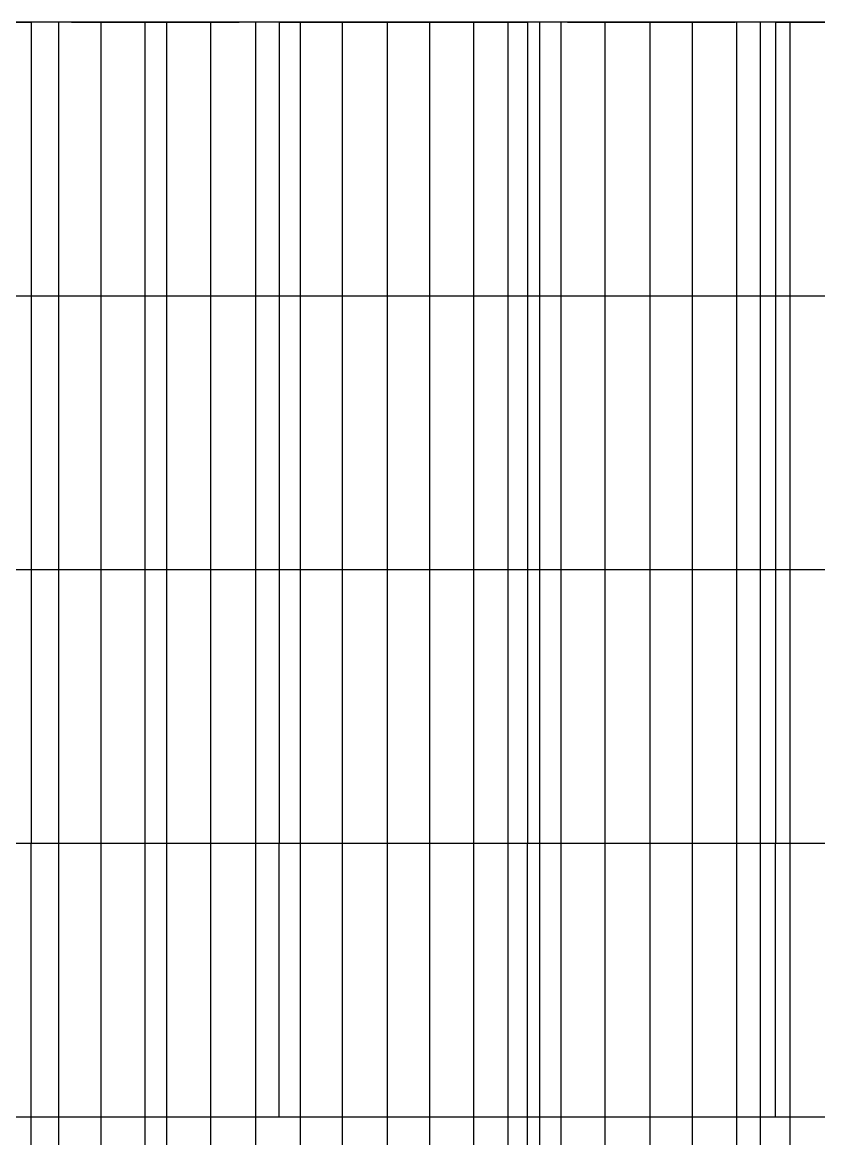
# Model space of a CAD drawing. Extents: x 0 to 304, y 106 to 158.
# Drawn here: x 151.59 to 170.37, y 131.28 to 157.6 of the extents above; entities that cross this region are included whole.
import ezdxf

# ---------------------------------------------------------------- set-up
doc = ezdxf.new("R2010")
doc.units = 0

msp = doc.modelspace()

# ---------------------------------------------------------------- linework, layer by layer
at = {"layer": 'main_merged'}
for p, q in [((152.75, 157.6, 4.8), (156.7, 157.6, 4.8)), ((152.75, 157.6, 9.6), (156.7, 157.6, 9.6)), ((152.75, 157.6, 14.4), (156.7, 157.6, 14.4)), ((164.45, 157.6, 4.8), (168.4, 157.6, 4.8)), ((164.45, 157.6, 9.6), (168.4, 157.6, 9.6)), ((164.45, 157.6, 14.4), (168.4, 157.6, 14.4)), ((158.55, 151.15, 4.8), (162.6, 151.15, 4.8)), ((158.55, 151.15, 9.6), (162.6, 151.15, 9.6)), ((158.55, 151.15, 14.4), (162.6, 151.15, 14.4)), ((170.25, 151.15, 4.8), (174.3, 151.15, 4.8)), ((170.25, 151.15, 9.6), (174.3, 151.15, 9.6)), ((170.25, 151.15, 14.4), (174.3, 151.15, 14.4)), ((158.55, 144.7, 4.8), (162.6, 144.7, 4.8)), ((158.55, 144.7, 9.6), (162.6, 144.7, 9.6)), ((158.55, 144.7, 14.4), (162.6, 144.7, 14.4)), ((170.25, 144.7, 4.8), (174.3, 144.7, 4.8)), ((170.25, 144.7, 9.6), (174.3, 144.7, 9.6)), ((170.25, 144.7, 14.4), (174.3, 144.7, 14.4)), ((158.55, 138.25, 4.8), (162.6, 138.25, 4.8)), ((158.55, 138.25, 9.6), (162.6, 138.25, 9.6)), ((158.55, 138.25, 14.4), (162.6, 138.25, 14.4)), ((170.25, 138.25, 4.8), (174.3, 138.25, 4.8)), ((170.25, 138.25, 9.6), (174.3, 138.25, 9.6)), ((170.25, 138.25, 14.4), (174.3, 138.25, 14.4)), ((158.55, 131.8, 4.8), (162.6, 131.8, 4.8)), ((158.55, 131.8, 9.6), (162.6, 131.8, 9.6)), ((158.55, 131.8, 14.4), (162.6, 131.8, 14.4)), ((170.25, 131.8, 4.8), (174.3, 131.8, 4.8)), ((170.25, 131.8, 9.6), (174.3, 131.8, 9.6)), ((170.25, 131.8, 14.4), (174.3, 131.8, 14.4))]:
    msp.add_line(p, q, dxfattribs=at)
at = {"layer": 'main_splited'}
for p, q in [((145.95, 157.6, 4.8), (151.8, 157.6, 4.8)), ((145.95, 157.6, 9.6), (151.8, 157.6, 9.6)), ((145.95, 157.6, 14.4), (151.8, 157.6, 14.4)), ((152.75, 157.6, 4.8), (151.8, 157.6, 4.8)), ((152.75, 157.6, 9.6), (151.8, 157.6, 9.6)), ((152.75, 157.6, 14.4), (151.8, 157.6, 14.4)), ((157.65, 157.6, 4.8), (156.7, 157.6, 4.8)), ((157.65, 157.6, 9.6), (156.7, 157.6, 9.6)), ((157.65, 157.6, 14.4), (156.7, 157.6, 14.4)), ((157.65, 157.6, 4.8), (163.5, 157.6, 4.8)), ((157.65, 157.6, 9.6), (163.5, 157.6, 9.6)), ((157.65, 157.6, 14.4), (163.5, 157.6, 14.4)), ((164.45, 157.6, 4.8), (163.5, 157.6, 4.8)), ((164.45, 157.6, 9.6), (163.5, 157.6, 9.6)), ((164.45, 157.6, 14.4), (163.5, 157.6, 14.4)), ((169.35, 157.6, 4.8), (168.4, 157.6, 4.8)), ((169.35, 157.6, 9.6), (168.4, 157.6, 9.6)), ((169.35, 157.6, 14.4), (168.4, 157.6, 14.4)), ((169.35, 157.6, 4.8), (175.2, 157.6, 4.8)), ((169.35, 157.6, 9.6), (175.2, 157.6, 9.6)), ((169.35, 157.6, 14.4), (175.2, 157.6, 14.4)), ((150.9, 151.15, 4.8), (151.8, 151.15, 4.8)), ((150.9, 151.15, 9.6), (151.8, 151.15, 9.6)), ((150.9, 151.15, 14.4), (151.8, 151.15, 14.4)), ((151.8, 151.15, 4.8), (157.65, 151.15, 4.8)), ((151.8, 151.15, 9.6), (157.65, 151.15, 9.6)), ((151.8, 151.15, 14.4), (157.65, 151.15, 14.4)), ((157.65, 151.15, 4.8), (158.55, 151.15, 4.8)), ((157.65, 151.15, 9.6), (158.55, 151.15, 9.6)), ((157.65, 151.15, 14.4), (158.55, 151.15, 14.4)), ((162.6, 151.15, 4.8), (163.5, 151.15, 4.8)), ((162.6, 151.15, 9.6), (163.5, 151.15, 9.6)), ((162.6, 151.15, 14.4), (163.5, 151.15, 14.4)), ((163.5, 151.15, 4.8), (169.35, 151.15, 4.8)), ((163.5, 151.15, 9.6), (169.35, 151.15, 9.6)), ((163.5, 151.15, 14.4), (169.35, 151.15, 14.4)), ((169.35, 151.15, 4.8), (170.25, 151.15, 4.8)), ((169.35, 151.15, 9.6), (170.25, 151.15, 9.6)), ((169.35, 151.15, 14.4), (170.25, 151.15, 14.4)), ((150.9, 144.7, 4.8), (151.8, 144.7, 4.8)), ((150.9, 144.7, 9.6), (151.8, 144.7, 9.6)), ((150.9, 144.7, 14.4), (151.8, 144.7, 14.4)), ((151.8, 144.7, 4.8), (157.65, 144.7, 4.8)), ((151.8, 144.7, 9.6), (157.65, 144.7, 9.6)), ((151.8, 144.7, 14.4), (157.65, 144.7, 14.4)), ((157.65, 144.7, 4.8), (158.55, 144.7, 4.8)), ((157.65, 144.7, 9.6), (158.55, 144.7, 9.6)), ((157.65, 144.7, 14.4), (158.55, 144.7, 14.4)), ((162.6, 144.7, 4.8), (163.5, 144.7, 4.8)), ((162.6, 144.7, 9.6), (163.5, 144.7, 9.6)), ((162.6, 144.7, 14.4), (163.5, 144.7, 14.4)), ((163.5, 144.7, 4.8), (169.35, 144.7, 4.8)), ((163.5, 144.7, 9.6), (169.35, 144.7, 9.6)), ((163.5, 144.7, 14.4), (169.35, 144.7, 14.4)), ((169.35, 144.7, 4.8), (170.25, 144.7, 4.8)), ((169.35, 144.7, 9.6), (170.25, 144.7, 9.6)), ((169.35, 144.7, 14.4), (170.25, 144.7, 14.4)), ((150.9, 138.25, 4.8), (151.8, 138.25, 4.8)), ((150.9, 138.25, 9.6), (151.8, 138.25, 9.6)), ((150.9, 138.25, 14.4), (151.8, 138.25, 14.4)), ((151.8, 138.25, 4.8), (157.65, 138.25, 4.8)), ((151.8, 138.25, 9.6), (157.65, 138.25, 9.6)), ((151.8, 138.25, 14.4), (157.65, 138.25, 14.4)), ((157.65, 138.25, 4.8), (158.55, 138.25, 4.8)), ((157.65, 138.25, 9.6), (158.55, 138.25, 9.6)), ((157.65, 138.25, 14.4), (158.55, 138.25, 14.4)), ((162.6, 138.25, 4.8), (163.5, 138.25, 4.8)), ((162.6, 138.25, 9.6), (163.5, 138.25, 9.6)), ((162.6, 138.25, 14.4), (163.5, 138.25, 14.4)), ((163.5, 138.25, 4.8), (169.35, 138.25, 4.8)), ((163.5, 138.25, 9.6), (169.35, 138.25, 9.6)), ((163.5, 138.25, 14.4), (169.35, 138.25, 14.4)), ((169.35, 138.25, 4.8), (170.25, 138.25, 4.8)), ((169.35, 138.25, 9.6), (170.25, 138.25, 9.6)), ((169.35, 138.25, 14.4), (170.25, 138.25, 14.4)), ((150.9, 131.8, 4.8), (151.8, 131.8, 4.8)), ((150.9, 131.8, 9.6), (151.8, 131.8, 9.6)), ((150.9, 131.8, 14.4), (151.8, 131.8, 14.4)), ((151.8, 131.8, 4.8), (157.65, 131.8, 4.8)), ((151.8, 131.8, 9.6), (157.65, 131.8, 9.6)), ((151.8, 131.8, 14.4), (157.65, 131.8, 14.4)), ((157.65, 131.8, 4.8), (158.55, 131.8, 4.8)), ((157.65, 131.8, 9.6), (158.55, 131.8, 9.6)), ((157.65, 131.8, 14.4), (158.55, 131.8, 14.4)), ((162.6, 131.8, 4.8), (163.5, 131.8, 4.8)), ((162.6, 131.8, 9.6), (163.5, 131.8, 9.6)), ((162.6, 131.8, 14.4), (163.5, 131.8, 14.4)), ((163.5, 131.8, 4.8), (169.35, 131.8, 4.8)), ((163.5, 131.8, 9.6), (169.35, 131.8, 9.6)), ((163.5, 131.8, 14.4), (169.35, 131.8, 14.4)), ((169.35, 131.8, 4.8), (170.25, 131.8, 4.8)), ((169.35, 131.8, 9.6), (170.25, 131.8, 9.6)), ((169.35, 131.8, 14.4), (170.25, 131.8, 14.4))]:
    msp.add_line(p, q, dxfattribs=at)
at = {"layer": 'RRO 200x300x6'}
for p, q in [((151.8, 157.6), (151.8, 157.6, 4.8)), ((151.8, 157.6, 4.8), (151.8, 157.6, 9.6)), ((151.8, 157.6, 9.6), (151.8, 157.6, 14.4)), ((157.65, 157.6), (157.65, 157.6, 4.8)), ((157.65, 157.6, 4.8), (157.65, 157.6, 9.6)), ((157.65, 157.6, 9.6), (157.65, 157.6, 14.4)), ((163.5, 157.6), (163.5, 157.6, 4.8)), ((163.5, 157.6, 4.8), (163.5, 157.6, 9.6)), ((163.5, 157.6, 9.6), (163.5, 157.6, 14.4)), ((169.35, 157.6), (169.35, 157.6, 4.8)), ((169.35, 157.6, 4.8), (169.35, 157.6, 9.6)), ((169.35, 157.6, 9.6), (169.35, 157.6, 14.4)), ((151.8, 151.15), (151.8, 151.15, 4.8)), ((151.8, 151.15, 4.8), (151.8, 151.15, 9.6)), ((151.8, 151.15, 9.6), (151.8, 151.15, 14.4)), ((157.65, 151.15), (157.65, 151.15, 4.8)), ((157.65, 151.15, 4.8), (157.65, 151.15, 9.6)), ((157.65, 151.15, 9.6), (157.65, 151.15, 14.4)), ((163.5, 151.15), (163.5, 151.15, 4.8)), ((163.5, 151.15, 4.8), (163.5, 151.15, 9.6)), ((163.5, 151.15, 9.6), (163.5, 151.15, 14.4)), ((169.35, 151.15), (169.35, 151.15, 4.8)), ((169.35, 151.15, 4.8), (169.35, 151.15, 9.6)), ((169.35, 151.15, 9.6), (169.35, 151.15, 14.4)), ((151.8, 144.7), (151.8, 144.7, 4.8)), ((151.8, 144.7, 4.8), (151.8, 144.7, 9.6)), ((151.8, 144.7, 9.6), (151.8, 144.7, 14.4)), ((157.65, 144.7), (157.65, 144.7, 4.8)), ((157.65, 144.7, 4.8), (157.65, 144.7, 9.6)), ((157.65, 144.7, 9.6), (157.65, 144.7, 14.4)), ((163.5, 144.7), (163.5, 144.7, 4.8)), ((163.5, 144.7, 4.8), (163.5, 144.7, 9.6)), ((163.5, 144.7, 9.6), (163.5, 144.7, 14.4)), ((169.35, 144.7), (169.35, 144.7, 4.8)), ((169.35, 144.7, 4.8), (169.35, 144.7, 9.6)), ((169.35, 144.7, 9.6), (169.35, 144.7, 14.4)), ((151.8, 138.25), (151.8, 138.25, 4.8)), ((151.8, 138.25, 4.8), (151.8, 138.25, 9.6)), ((151.8, 138.25, 9.6), (151.8, 138.25, 14.4)), ((157.65, 138.25), (157.65, 138.25, 4.8)), ((157.65, 138.25, 4.8), (157.65, 138.25, 9.6)), ((157.65, 138.25, 9.6), (157.65, 138.25, 14.4)), ((163.5, 138.25), (163.5, 138.25, 4.8)), ((163.5, 138.25, 4.8), (163.5, 138.25, 9.6)), ((163.5, 138.25, 9.6), (163.5, 138.25, 14.4)), ((169.35, 138.25), (169.35, 138.25, 4.8)), ((169.35, 138.25, 4.8), (169.35, 138.25, 9.6)), ((169.35, 138.25, 9.6), (169.35, 138.25, 14.4)), ((151.8, 131.8), (151.8, 131.8, 4.8)), ((151.8, 131.8, 4.8), (151.8, 131.8, 9.6)), ((151.8, 131.8, 9.6), (151.8, 131.8, 14.4)), ((157.65, 131.8), (157.65, 131.8, 4.8)), ((157.65, 131.8, 4.8), (157.65, 131.8, 9.6)), ((157.65, 131.8, 9.6), (157.65, 131.8, 14.4)), ((163.5, 131.8), (163.5, 131.8, 4.8)), ((163.5, 131.8, 4.8), (163.5, 131.8, 9.6)), ((163.5, 131.8, 9.6), (163.5, 131.8, 14.4)), ((169.35, 131.8), (169.35, 131.8, 4.8)), ((169.35, 131.8, 4.8), (169.35, 131.8, 9.6)), ((169.35, 131.8, 9.6), (169.35, 131.8, 14.4))]:
    msp.add_line(p, q, dxfattribs=at)
at = {"layer": 'secondary'}
for p, q in [((152.44, 157.6, 4.8), (152.44, 151.15, 4.8)), ((152.44, 157.6, 9.6), (152.44, 151.15, 9.6)), ((152.44, 157.6, 14.4), (152.44, 151.15, 14.4)), ((153.44, 157.6, 4.8), (153.44, 151.15, 4.8)), ((153.44, 157.6, 9.6), (153.44, 151.15, 9.6)), ((153.44, 157.6, 14.4), (153.44, 151.15, 14.4)), ((154.48, 157.6, 4.8), (154.48, 151.15, 4.8)), ((154.48, 157.6, 9.6), (154.48, 151.15, 9.6)), ((154.48, 157.6, 14.4), (154.48, 151.15, 14.4)), ((154.99, 157.6, 4.8), (154.99, 151.15, 4.8)), ((154.99, 157.6, 9.6), (154.99, 151.15, 9.6)), ((154.99, 157.6, 14.4), (154.99, 151.15, 14.4)), ((156.03, 157.6, 4.8), (156.03, 151.15, 4.8)), ((156.03, 157.6, 9.6), (156.03, 151.15, 9.6)), ((156.03, 157.6, 14.4), (156.03, 151.15, 14.4)), ((157.09, 157.6, 4.8), (157.09, 151.15, 4.8)), ((157.09, 157.6, 9.6), (157.09, 151.15, 9.6)), ((157.09, 157.6, 14.4), (157.09, 151.15, 14.4)), ((158.14, 157.6, 4.8), (158.14, 151.15, 4.8)), ((158.14, 157.6, 9.6), (158.14, 151.15, 9.6)), ((158.14, 157.6, 14.4), (158.14, 151.15, 14.4)), ((159.13, 157.6, 4.8), (159.13, 151.15, 4.8)), ((159.13, 157.6, 9.6), (159.13, 151.15, 9.6)), ((159.13, 157.6, 14.4), (159.13, 151.15, 14.4)), ((160.19, 157.6, 4.8), (160.19, 151.15, 4.8)), ((160.19, 157.6, 9.6), (160.19, 151.15, 9.6)), ((160.19, 157.6, 14.4), (160.19, 151.15, 14.4)), ((161.19, 157.6, 4.8), (161.19, 151.15, 4.8)), ((161.19, 157.6, 9.6), (161.19, 151.15, 9.6)), ((161.19, 157.6, 14.4), (161.19, 151.15, 14.4)), ((162.23, 157.6, 4.8), (162.23, 151.15, 4.8)), ((162.23, 157.6, 9.6), (162.23, 151.15, 9.6)), ((162.23, 157.6, 14.4), (162.23, 151.15, 14.4)), ((163.04, 157.6, 4.8), (163.04, 151.15, 4.8)), ((163.04, 157.6, 9.6), (163.04, 151.15, 9.6)), ((163.04, 157.6, 14.4), (163.04, 151.15, 14.4)), ((163.79, 157.6, 4.8), (163.79, 151.15, 4.8)), ((163.79, 157.6, 9.6), (163.79, 151.15, 9.6)), ((163.79, 157.6, 14.4), (163.79, 151.15, 14.4)), ((164.29, 157.6, 4.8), (164.29, 151.15, 4.8)), ((164.29, 157.6, 9.6), (164.29, 151.15, 9.6)), ((164.29, 157.6, 14.4), (164.29, 151.15, 14.4)), ((165.33, 157.6, 4.8), (165.33, 151.15, 4.8)), ((165.33, 157.6, 9.6), (165.33, 151.15, 9.6)), ((165.33, 157.6, 14.4), (165.33, 151.15, 14.4)), ((166.39, 157.6, 4.8), (166.39, 151.15, 4.8)), ((166.39, 157.6, 9.6), (166.39, 151.15, 9.6)), ((166.39, 157.6, 14.4), (166.39, 151.15, 14.4)), ((167.39, 157.6, 4.8), (167.39, 151.15, 4.8)), ((167.39, 157.6, 9.6), (167.39, 151.15, 9.6)), ((167.39, 157.6, 14.4), (167.39, 151.15, 14.4)), ((168.43, 157.6, 4.8), (168.43, 151.15, 4.8)), ((168.43, 157.6, 9.6), (168.43, 151.15, 9.6)), ((168.43, 157.6, 14.4), (168.43, 151.15, 14.4)), ((168.99, 157.6, 4.8), (168.99, 151.15, 4.8)), ((168.99, 157.6, 9.6), (168.99, 151.15, 9.6)), ((168.99, 157.6, 14.4), (168.99, 151.15, 14.4)), ((169.69, 157.6, 4.8), (169.69, 151.15, 4.8)), ((169.69, 157.6, 9.6), (169.69, 151.15, 9.6)), ((169.69, 157.6, 14.4), (169.69, 151.15, 14.4)), ((152.44, 151.15, 4.8), (152.44, 144.7, 4.8)), ((152.44, 151.15, 9.6), (152.44, 144.7, 9.6)), ((152.44, 151.15, 14.4), (152.44, 144.7, 14.4)), ((153.44, 151.15, 4.8), (153.44, 144.7, 4.8)), ((153.44, 151.15, 9.6), (153.44, 144.7, 9.6)), ((153.44, 151.15, 14.4), (153.44, 144.7, 14.4)), ((154.48, 151.15, 4.8), (154.48, 144.7, 4.8)), ((154.48, 151.15, 9.6), (154.48, 144.7, 9.6)), ((154.48, 151.15, 14.4), (154.48, 144.7, 14.4)), ((154.99, 151.15, 4.8), (154.99, 144.7, 4.8)), ((154.99, 151.15, 9.6), (154.99, 144.7, 9.6)), ((154.99, 151.15, 14.4), (154.99, 144.7, 14.4)), ((156.03, 151.15, 4.8), (156.03, 144.7, 4.8)), ((156.03, 151.15, 9.6), (156.03, 144.7, 9.6)), ((156.03, 151.15, 14.4), (156.03, 144.7, 14.4)), ((157.09, 151.15, 4.8), (157.09, 144.7, 4.8)), ((157.09, 151.15, 9.6), (157.09, 144.7, 9.6)), ((157.09, 151.15, 14.4), (157.09, 144.7, 14.4)), ((158.14, 151.15, 4.8), (158.14, 144.7, 4.8)), ((158.14, 151.15, 9.6), (158.14, 144.7, 9.6)), ((158.14, 151.15, 14.4), (158.14, 144.7, 14.4)), ((159.13, 151.15, 4.8), (159.13, 144.7, 4.8)), ((159.13, 151.15, 9.6), (159.13, 144.7, 9.6)), ((159.13, 151.15, 14.4), (159.13, 144.7, 14.4)), ((160.19, 151.15, 4.8), (160.19, 144.7, 4.8)), ((160.19, 151.15, 9.6), (160.19, 144.7, 9.6)), ((160.19, 151.15, 14.4), (160.19, 144.7, 14.4)), ((161.19, 151.15, 4.8), (161.19, 144.7, 4.8)), ((161.19, 151.15, 9.6), (161.19, 144.7, 9.6)), ((161.19, 151.15, 14.4), (161.19, 144.7, 14.4)), ((162.23, 151.15, 4.8), (162.23, 144.7, 4.8)), ((162.23, 151.15, 9.6), (162.23, 144.7, 9.6)), ((162.23, 151.15, 14.4), (162.23, 144.7, 14.4)), ((163.04, 151.15, 4.8), (163.04, 144.7, 4.8)), ((163.04, 151.15, 9.6), (163.04, 144.7, 9.6)), ((163.04, 151.15, 14.4), (163.04, 144.7, 14.4)), ((163.79, 151.15, 4.8), (163.79, 144.7, 4.8)), ((163.79, 151.15, 9.6), (163.79, 144.7, 9.6)), ((163.79, 151.15, 14.4), (163.79, 144.7, 14.4)), ((164.29, 151.15, 4.8), (164.29, 144.7, 4.8)), ((164.29, 151.15, 9.6), (164.29, 144.7, 9.6)), ((164.29, 151.15, 14.4), (164.29, 144.7, 14.4)), ((165.33, 151.15, 4.8), (165.33, 144.7, 4.8)), ((165.33, 151.15, 9.6), (165.33, 144.7, 9.6)), ((165.33, 151.15, 14.4), (165.33, 144.7, 14.4)), ((166.39, 151.15, 4.8), (166.39, 144.7, 4.8)), ((166.39, 151.15, 9.6), (166.39, 144.7, 9.6)), ((166.39, 151.15, 14.4), (166.39, 144.7, 14.4)), ((167.39, 151.15, 4.8), (167.39, 144.7, 4.8)), ((167.39, 151.15, 9.6), (167.39, 144.7, 9.6)), ((167.39, 151.15, 14.4), (167.39, 144.7, 14.4)), ((168.43, 151.15, 4.8), (168.43, 144.7, 4.8)), ((168.43, 151.15, 9.6), (168.43, 144.7, 9.6)), ((168.43, 151.15, 14.4), (168.43, 144.7, 14.4)), ((168.99, 151.15, 4.8), (168.99, 144.7, 4.8)), ((168.99, 151.15, 9.6), (168.99, 144.7, 9.6)), ((168.99, 151.15, 14.4), (168.99, 144.7, 14.4)), ((169.69, 151.15, 4.8), (169.69, 144.7, 4.8)), ((169.69, 151.15, 9.6), (169.69, 144.7, 9.6)), ((169.69, 151.15, 14.4), (169.69, 144.7, 14.4)), ((152.44, 144.7, 4.8), (152.44, 138.25, 4.8)), ((152.44, 144.7, 9.6), (152.44, 138.25, 9.6)), ((152.44, 144.7, 14.4), (152.44, 138.25, 14.4)), ((153.44, 144.7, 4.8), (153.44, 138.25, 4.8)), ((153.44, 144.7, 9.6), (153.44, 138.25, 9.6)), ((153.44, 144.7, 14.4), (153.44, 138.25, 14.4)), ((154.48, 144.7, 4.8), (154.48, 138.25, 4.8)), ((154.48, 144.7, 9.6), (154.48, 138.25, 9.6)), ((154.48, 144.7, 14.4), (154.48, 138.25, 14.4)), ((154.99, 144.7, 4.8), (154.99, 138.25, 4.8)), ((154.99, 144.7, 9.6), (154.99, 138.25, 9.6)), ((154.99, 144.7, 14.4), (154.99, 138.25, 14.4)), ((156.03, 144.7, 4.8), (156.03, 138.25, 4.8)), ((156.03, 144.7, 9.6), (156.03, 138.25, 9.6)), ((156.03, 144.7, 14.4), (156.03, 138.25, 14.4)), ((157.09, 144.7, 4.8), (157.09, 138.25, 4.8)), ((157.09, 144.7, 9.6), (157.09, 138.25, 9.6)), ((157.09, 144.7, 14.4), (157.09, 138.25, 14.4)), ((158.14, 144.7, 4.8), (158.14, 138.25, 4.8)), ((158.14, 144.7, 9.6), (158.14, 138.25, 9.6)), ((158.14, 144.7, 14.4), (158.14, 138.25, 14.4)), ((159.13, 144.7, 4.8), (159.13, 138.25, 4.8)), ((159.13, 144.7, 9.6), (159.13, 138.25, 9.6)), ((159.13, 144.7, 14.4), (159.13, 138.25, 14.4)), ((160.19, 144.7, 4.8), (160.19, 138.25, 4.8)), ((160.19, 144.7, 9.6), (160.19, 138.25, 9.6)), ((160.19, 144.7, 14.4), (160.19, 138.25, 14.4)), ((161.19, 144.7, 4.8), (161.19, 138.25, 4.8)), ((161.19, 144.7, 9.6), (161.19, 138.25, 9.6)), ((161.19, 144.7, 14.4), (161.19, 138.25, 14.4)), ((162.23, 144.7, 4.8), (162.23, 138.25, 4.8)), ((162.23, 144.7, 9.6), (162.23, 138.25, 9.6)), ((162.23, 144.7, 14.4), (162.23, 138.25, 14.4)), ((163.04, 144.7, 4.8), (163.04, 138.25, 4.8)), ((163.04, 144.7, 9.6), (163.04, 138.25, 9.6)), ((163.04, 144.7, 14.4), (163.04, 138.25, 14.4)), ((163.79, 144.7, 4.8), (163.79, 138.25, 4.8)), ((163.79, 144.7, 9.6), (163.79, 138.25, 9.6)), ((163.79, 144.7, 14.4), (163.79, 138.25, 14.4)), ((164.29, 144.7, 4.8), (164.29, 138.25, 4.8)), ((164.29, 144.7, 9.6), (164.29, 138.25, 9.6)), ((164.29, 144.7, 14.4), (164.29, 138.25, 14.4)), ((165.33, 144.7, 4.8), (165.33, 138.25, 4.8)), ((165.33, 144.7, 9.6), (165.33, 138.25, 9.6)), ((165.33, 144.7, 14.4), (165.33, 138.25, 14.4)), ((166.39, 144.7, 4.8), (166.39, 138.25, 4.8)), ((166.39, 144.7, 9.6), (166.39, 138.25, 9.6)), ((166.39, 144.7, 14.4), (166.39, 138.25, 14.4)), ((167.39, 144.7, 4.8), (167.39, 138.25, 4.8)), ((167.39, 144.7, 9.6), (167.39, 138.25, 9.6)), ((167.39, 144.7, 14.4), (167.39, 138.25, 14.4)), ((168.43, 144.7, 4.8), (168.43, 138.25, 4.8)), ((168.43, 144.7, 9.6), (168.43, 138.25, 9.6)), ((168.43, 144.7, 14.4), (168.43, 138.25, 14.4)), ((168.99, 144.7, 4.8), (168.99, 138.25, 4.8)), ((168.99, 144.7, 9.6), (168.99, 138.25, 9.6)), ((168.99, 144.7, 14.4), (168.99, 138.25, 14.4)), ((169.69, 144.7, 4.8), (169.69, 138.25, 4.8)), ((169.69, 144.7, 9.6), (169.69, 138.25, 9.6)), ((169.69, 144.7, 14.4), (169.69, 138.25, 14.4)), ((152.44, 138.25, 4.8), (152.44, 131.8, 4.8)), ((152.44, 138.25, 9.6), (152.44, 131.8, 9.6)), ((152.44, 138.25, 14.4), (152.44, 131.8, 14.4)), ((153.44, 138.25, 4.8), (153.44, 131.8, 4.8)), ((153.44, 138.25, 9.6), (153.44, 131.8, 9.6)), ((153.44, 138.25, 14.4), (153.44, 131.8, 14.4)), ((154.48, 138.25, 4.8), (154.48, 131.8, 4.8)), ((154.48, 138.25, 9.6), (154.48, 131.8, 9.6)), ((154.48, 138.25, 14.4), (154.48, 131.8, 14.4)), ((154.99, 138.25, 4.8), (154.99, 131.8, 4.8)), ((154.99, 138.25, 9.6), (154.99, 131.8, 9.6)), ((154.99, 138.25, 14.4), (154.99, 131.8, 14.4)), ((156.03, 138.25, 4.8), (156.03, 131.8, 4.8)), ((156.03, 138.25, 9.6), (156.03, 131.8, 9.6)), ((156.03, 138.25, 14.4), (156.03, 131.8, 14.4)), ((157.09, 138.25, 4.8), (157.09, 131.8, 4.8)), ((157.09, 138.25, 9.6), (157.09, 131.8, 9.6)), ((157.09, 138.25, 14.4), (157.09, 131.8, 14.4)), ((158.14, 138.25, 4.8), (158.14, 131.8, 4.8)), ((158.14, 138.25, 9.6), (158.14, 131.8, 9.6)), ((158.14, 138.25, 14.4), (158.14, 131.8, 14.4)), ((159.13, 138.25, 4.8), (159.13, 131.8, 4.8)), ((159.13, 138.25, 9.6), (159.13, 131.8, 9.6)), ((159.13, 138.25, 14.4), (159.13, 131.8, 14.4)), ((160.19, 138.25, 4.8), (160.19, 131.8, 4.8)), ((160.19, 138.25, 9.6), (160.19, 131.8, 9.6)), ((160.19, 138.25, 14.4), (160.19, 131.8, 14.4)), ((161.19, 138.25, 4.8), (161.19, 131.8, 4.8)), ((161.19, 138.25, 9.6), (161.19, 131.8, 9.6)), ((161.19, 138.25, 14.4), (161.19, 131.8, 14.4)), ((162.23, 138.25, 4.8), (162.23, 131.8, 4.8)), ((162.23, 138.25, 9.6), (162.23, 131.8, 9.6)), ((162.23, 138.25, 14.4), (162.23, 131.8, 14.4)), ((163.04, 138.25, 4.8), (163.04, 131.8, 4.8)), ((163.04, 138.25, 9.6), (163.04, 131.8, 9.6)), ((163.04, 138.25, 14.4), (163.04, 131.8, 14.4)), ((163.79, 138.25, 4.8), (163.79, 131.8, 4.8)), ((163.79, 138.25, 9.6), (163.79, 131.8, 9.6)), ((163.79, 138.25, 14.4), (163.79, 131.8, 14.4)), ((164.29, 138.25, 4.8), (164.29, 131.8, 4.8)), ((164.29, 138.25, 9.6), (164.29, 131.8, 9.6)), ((164.29, 138.25, 14.4), (164.29, 131.8, 14.4)), ((165.33, 138.25, 4.8), (165.33, 131.8, 4.8)), ((165.33, 138.25, 9.6), (165.33, 131.8, 9.6)), ((165.33, 138.25, 14.4), (165.33, 131.8, 14.4)), ((166.39, 138.25, 4.8), (166.39, 131.8, 4.8)), ((166.39, 138.25, 9.6), (166.39, 131.8, 9.6)), ((166.39, 138.25, 14.4), (166.39, 131.8, 14.4)), ((167.39, 138.25, 4.8), (167.39, 131.8, 4.8)), ((167.39, 138.25, 9.6), (167.39, 131.8, 9.6)), ((167.39, 138.25, 14.4), (167.39, 131.8, 14.4)), ((168.43, 138.25, 4.8), (168.43, 131.8, 4.8)), ((168.43, 138.25, 9.6), (168.43, 131.8, 9.6)), ((168.43, 138.25, 14.4), (168.43, 131.8, 14.4)), ((168.99, 138.25, 4.8), (168.99, 131.8, 4.8)), ((168.99, 138.25, 9.6), (168.99, 131.8, 9.6)), ((168.99, 138.25, 14.4), (168.99, 131.8, 14.4)), ((169.69, 138.25, 4.8), (169.69, 131.8, 4.8)), ((169.69, 138.25, 9.6), (169.69, 131.8, 9.6)), ((169.69, 138.25, 14.4), (169.69, 131.8, 14.4)), ((152.44, 131.8, 4.8), (152.44, 125.35, 4.8)), ((152.44, 131.8, 9.6), (152.44, 125.35, 9.6)), ((152.44, 131.8, 14.4), (152.44, 125.35, 14.4)), ((153.44, 131.8, 4.8), (153.44, 125.35, 4.8)), ((153.44, 131.8, 9.6), (153.44, 125.35, 9.6)), ((153.44, 131.8, 14.4), (153.44, 125.35, 14.4)), ((154.48, 131.8, 4.8), (154.48, 125.35, 4.8)), ((154.48, 131.8, 9.6), (154.48, 125.35, 9.6)), ((154.48, 131.8, 14.4), (154.48, 125.35, 14.4)), ((154.99, 131.8, 4.8), (154.99, 125.35, 4.8)), ((154.99, 131.8, 9.6), (154.99, 125.35, 9.6)), ((154.99, 131.8, 14.4), (154.99, 125.35, 14.4)), ((156.03, 131.8, 4.8), (156.03, 125.35, 4.8)), ((156.03, 131.8, 9.6), (156.03, 125.35, 9.6)), ((156.03, 131.8, 14.4), (156.03, 125.35, 14.4)), ((157.09, 131.8, 4.8), (157.09, 125.35, 4.8)), ((157.09, 131.8, 9.6), (157.09, 125.35, 9.6)), ((157.09, 131.8, 14.4), (157.09, 125.35, 14.4)), ((158.14, 131.8, 4.8), (158.14, 125.35, 4.8)), ((158.14, 131.8, 9.6), (158.14, 125.35, 9.6)), ((158.14, 131.8, 14.4), (158.14, 125.35, 14.4)), ((159.13, 131.8, 4.8), (159.13, 125.35, 4.8)), ((159.13, 131.8, 9.6), (159.13, 125.35, 9.6)), ((159.13, 131.8, 14.4), (159.13, 125.35, 14.4)), ((160.19, 131.8, 4.8), (160.19, 125.35, 4.8)), ((160.19, 131.8, 9.6), (160.19, 125.35, 9.6)), ((160.19, 131.8, 14.4), (160.19, 125.35, 14.4)), ((161.19, 131.8, 4.8), (161.19, 125.35, 4.8)), ((161.19, 131.8, 9.6), (161.19, 125.35, 9.6)), ((161.19, 131.8, 14.4), (161.19, 125.35, 14.4)), ((162.23, 131.8, 4.8), (162.23, 125.35, 4.8)), ((162.23, 131.8, 9.6), (162.23, 125.35, 9.6)), ((162.23, 131.8, 14.4), (162.23, 125.35, 14.4)), ((163.04, 131.8, 4.8), (163.04, 125.35, 4.8)), ((163.04, 131.8, 9.6), (163.04, 125.35, 9.6)), ((163.04, 131.8, 14.4), (163.04, 125.35, 14.4)), ((163.79, 131.8, 4.8), (163.79, 125.35, 4.8)), ((163.79, 131.8, 9.6), (163.79, 125.35, 9.6)), ((163.79, 131.8, 14.4), (163.79, 125.35, 14.4)), ((164.29, 131.8, 4.8), (164.29, 125.35, 4.8)), ((164.29, 131.8, 9.6), (164.29, 125.35, 9.6)), ((164.29, 131.8, 14.4), (164.29, 125.35, 14.4)), ((165.33, 131.8, 4.8), (165.33, 125.35, 4.8)), ((165.33, 131.8, 9.6), (165.33, 125.35, 9.6)), ((165.33, 131.8, 14.4), (165.33, 125.35, 14.4)), ((166.39, 131.8, 4.8), (166.39, 125.35, 4.8)), ((166.39, 131.8, 9.6), (166.39, 125.35, 9.6)), ((166.39, 131.8, 14.4), (166.39, 125.35, 14.4)), ((167.39, 131.8, 4.8), (167.39, 125.35, 4.8)), ((167.39, 131.8, 9.6), (167.39, 125.35, 9.6)), ((167.39, 131.8, 14.4), (167.39, 125.35, 14.4)), ((168.43, 131.8, 4.8), (168.43, 125.35, 4.8)), ((168.43, 131.8, 9.6), (168.43, 125.35, 9.6)), ((168.43, 131.8, 14.4), (168.43, 125.35, 14.4)), ((168.99, 131.8, 4.8), (168.99, 125.35, 4.8)), ((168.99, 131.8, 9.6), (168.99, 125.35, 9.6)), ((168.99, 131.8, 14.4), (168.99, 125.35, 14.4)), ((169.69, 131.8, 4.8), (169.69, 125.35, 4.8)), ((169.69, 131.8, 9.6), (169.69, 125.35, 9.6)), ((169.69, 131.8, 14.4), (169.69, 125.35, 14.4))]:
    msp.add_line(p, q, dxfattribs=at)
at = {"layer": 'shell'}
for points in [[(0.15, 106, 4.8), (303.525, 106, 4.8), (303.525, 157.6, 4.8), (0.15, 157.6, 4.8)], [(0.15, 106, 9.6), (303.525, 106, 9.6), (303.525, 157.6, 9.6), (0.15, 157.6, 9.6)], [(0.15, 106, 14.4), (303.525, 106, 14.4), (303.525, 157.6, 14.4), (0.15, 157.6, 14.4)]]:
    msp.add_3dface(points, dxfattribs=at)
at = {"layer": 'stabilization'}
for p, q in [((151.8, 157.6, 4.8), (151.8, 151.15, 4.8)), ((151.8, 157.6, 9.6), (151.8, 151.15, 9.6)), ((151.8, 157.6, 14.4), (151.8, 151.15, 14.4)), ((157.65, 157.6, 4.8), (157.65, 151.15, 4.8)), ((157.65, 157.6, 9.6), (157.65, 151.15, 9.6)), ((157.65, 157.6, 14.4), (157.65, 151.15, 14.4)), ((163.5, 157.6, 4.8), (163.5, 151.15, 4.8)), ((163.5, 157.6, 9.6), (163.5, 151.15, 9.6)), ((163.5, 157.6, 14.4), (163.5, 151.15, 14.4)), ((169.35, 157.6, 4.8), (169.35, 151.15, 4.8)), ((169.35, 157.6, 9.6), (169.35, 151.15, 9.6)), ((169.35, 157.6, 14.4), (169.35, 151.15, 14.4)), ((151.8, 151.15, 4.8), (151.8, 144.7, 4.8)), ((151.8, 151.15, 9.6), (151.8, 144.7, 9.6)), ((151.8, 151.15, 14.4), (151.8, 144.7, 14.4)), ((157.65, 151.15, 4.8), (157.65, 144.7, 4.8)), ((157.65, 151.15, 9.6), (157.65, 144.7, 9.6)), ((157.65, 151.15, 14.4), (157.65, 144.7, 14.4)), ((163.5, 151.15, 4.8), (163.5, 144.7, 4.8)), ((163.5, 151.15, 9.6), (163.5, 144.7, 9.6)), ((163.5, 151.15, 14.4), (163.5, 144.7, 14.4)), ((169.35, 151.15, 4.8), (169.35, 144.7, 4.8)), ((169.35, 151.15, 9.6), (169.35, 144.7, 9.6)), ((169.35, 151.15, 14.4), (169.35, 144.7, 14.4)), ((151.8, 144.7, 4.8), (151.8, 138.25, 4.8)), ((151.8, 144.7, 9.6), (151.8, 138.25, 9.6)), ((151.8, 144.7, 14.4), (151.8, 138.25, 14.4)), ((157.65, 144.7, 4.8), (157.65, 138.25, 4.8)), ((157.65, 144.7, 9.6), (157.65, 138.25, 9.6)), ((157.65, 144.7, 14.4), (157.65, 138.25, 14.4)), ((163.5, 144.7, 4.8), (163.5, 138.25, 4.8)), ((163.5, 144.7, 9.6), (163.5, 138.25, 9.6)), ((163.5, 144.7, 14.4), (163.5, 138.25, 14.4)), ((169.35, 144.7, 4.8), (169.35, 138.25, 4.8)), ((169.35, 144.7, 9.6), (169.35, 138.25, 9.6)), ((169.35, 144.7, 14.4), (169.35, 138.25, 14.4)), ((157.65, 131.8, 4.8), (157.65, 138.25, 4.8)), ((157.65, 131.8, 9.6), (157.65, 138.25, 9.6)), ((157.65, 131.8, 14.4), (157.65, 138.25, 14.4)), ((169.35, 131.8, 4.8), (169.35, 138.25, 4.8)), ((169.35, 131.8, 9.6), (169.35, 138.25, 9.6)), ((169.35, 131.8, 14.4), (169.35, 138.25, 14.4)), ((151.8, 125.35, 4.8), (151.8, 131.8, 4.8)), ((151.8, 125.35, 9.6), (151.8, 131.8, 9.6)), ((151.8, 125.35, 14.4), (151.8, 131.8, 14.4)), ((163.5, 125.35, 4.8), (163.5, 131.8, 4.8)), ((163.5, 125.35, 9.6), (163.5, 131.8, 9.6)), ((163.5, 125.35, 14.4), (163.5, 131.8, 14.4))]:
    msp.add_line(p, q, dxfattribs=at)
at = {"layer": 'stabilization_double'}
for p, q in [((151.8, 131.8, 4.8), (151.8, 138.25, 4.8)), ((151.8, 131.8, 9.6), (151.8, 138.25, 9.6)), ((151.8, 131.8, 14.4), (151.8, 138.25, 14.4)), ((163.5, 131.8, 4.8), (163.5, 138.25, 4.8)), ((163.5, 131.8, 9.6), (163.5, 138.25, 9.6)), ((163.5, 131.8, 14.4), (163.5, 138.25, 14.4))]:
    msp.add_line(p, q, dxfattribs=at)

doc.saveas('drawing.dxf')
